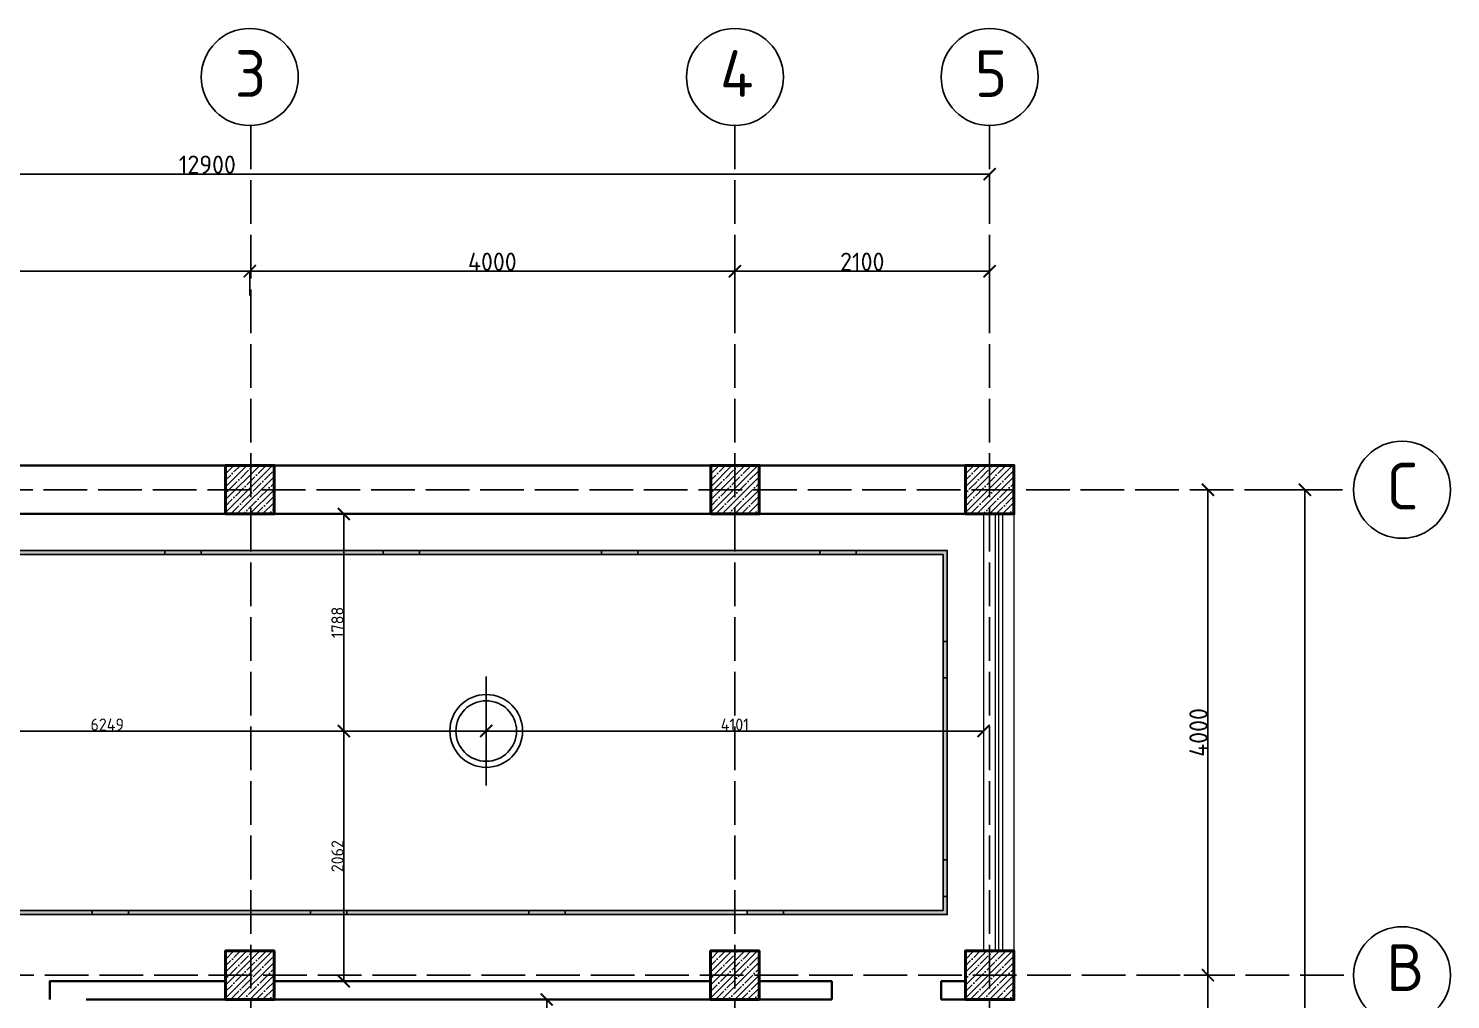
# Model space of a CAD drawing. Header units: millimetres. Extents: x -79936 to 190348, y -17907 to 78730.
# Drawn here: x 98429 to 110154, y 4198 to 12198 of the extents above; entities that cross this region are included whole.
import ezdxf

# ---------------------------------------------------------------- set-up
doc = ezdxf.new("R2010")
doc.units = ezdxf.units.MM
doc.linetypes.add('ACAD_ISO02W100', pattern=[15, 12, -3])
doc.layers.add('Plan 1', color=7, linetype='Continuous')
doc.styles.add('gost', font='GOST Common.ttf')
doc.dimstyles.new('Copy of GOST', dxfattribs={"dimtxt": 150, "dimasz": 100, "dimexe": 0.18, "dimexo": 0.06, "dimgap": 3, "dimtad": 1, "dimdec": 0, "dimzin": 0, "dimdsep": 46, "dimtxsty": 'gost', "dimblk": 'ARCHTICK', "dimcen": 0.09, "dimclrt": 256, "dimadec": 0, "dimazin": 0, "dimtfac": 1, "dimtdec": 0, "dimtofl": 0, "dimtmove": 0, "dimatfit": 3, "dimldrblk": 'ARCHTICK', "dimfxl": 200, "dimfxlon": 1, "dimtolj": 1, "dimtzin": 0, "dimarcsym": 0})

# ---------------------------------------------------------------- blocks, each defined once
blk = doc.blocks.new('_ArchTick')
at = {"color": 0, "linetype": 'ByBlock', "const_width": 0.15}
blk.add_lwpolyline([(-0.5, -0.5), (0.5, 0.5)], dxfattribs=at)
blk = doc.blocks.new('*D137')
at = {"color": 0, "lineweight": -2, "transparency": 16777216}
for p, q in [((93454, 10798), (93454, 10998)), ((93454, 10998), (106354, 10998)), ((106354, 10798), (106354, 10998))]:
    blk.add_line(p, q, dxfattribs=at)
at = {"layer": 'Defpoints', "color": 0, "transparency": 16777216}
for p in [(106354, 10998), (93454, 8398), (106354, 8398)]:
    blk.add_point(p, dxfattribs=at)
at = {"color": 0, "lineweight": -2, "transparency": 16777216, "xscale": 100, "yscale": 100, "zscale": 100, "rotation": 180}
blk.add_blockref('_ArchTick', (93454, 10998), dxfattribs=at)
at = {"color": 0, "lineweight": -2, "transparency": 16777216, "xscale": 100, "yscale": 100, "zscale": 100}
blk.add_blockref('_ArchTick', (106354, 10998), dxfattribs=at)
at = {"transparency": 16777216, "insert": (99904, 11076), "char_height": 150, "attachment_point": 5, "style": 'gost'}
blk.add_mtext('\\A1;12900', dxfattribs=at)
blk = doc.blocks.new('*D139')
at = {"color": 0, "lineweight": -2, "transparency": 16777216}
for p, q in [((107954, 4398), (108154, 4398)), ((108154, -2002), (108154, 4398)), ((107954, -2002), (108154, -2002))]:
    blk.add_line(p, q, dxfattribs=at)
at = {"layer": 'Defpoints', "color": 0, "transparency": 16777216}
for p in [(106354, 4398), (108154, 4398), (106354, -2002)]:
    blk.add_point(p, dxfattribs=at)
at = {"color": 0, "lineweight": -2, "transparency": 16777216, "xscale": 100, "yscale": 100, "zscale": 100}
for p, rotation in [((108154, 4398), 90), ((108154, -2002), 270)]:
    blk.add_blockref('_ArchTick', p, dxfattribs=dict(at, rotation=rotation))
at = {"transparency": 16777216, "insert": (108076, 1198), "char_height": 150, "attachment_point": 5, "rotation": 90, "style": 'gost'}
blk.add_mtext('\\A1;6400', dxfattribs=at)
blk = doc.blocks.new('*D140')
at = {"color": 0, "lineweight": -2, "transparency": 16777216}
for p, q in [((108154, 8398), (108154, 8398)), ((108154, 4398), (108154, 8398)), ((107954, 4398), (108154, 4398))]:
    blk.add_line(p, q, dxfattribs=at)
at = {"layer": 'Defpoints', "color": 0, "transparency": 16777216}
for p in [(108154, 8398), (108154, 8398), (106354, 4398)]:
    blk.add_point(p, dxfattribs=at)
at = {"color": 0, "lineweight": -2, "transparency": 16777216, "xscale": 100, "yscale": 100, "zscale": 100}
for p, rotation in [((108154, 8398), 90), ((108154, 4398), 270)]:
    blk.add_blockref('_ArchTick', p, dxfattribs=dict(at, rotation=rotation))
at = {"transparency": 16777216, "insert": (108076, 6398), "char_height": 150, "attachment_point": 5, "rotation": 90, "style": 'gost'}
blk.add_mtext('\\A1;4000', dxfattribs=at)
blk = doc.blocks.new('*D114')
at = {"color": 0, "lineweight": -2, "transparency": 16777216}
for p, q in [((108754, 8398), (108954, 8398)), ((108954, -2002), (108954, 8398)), ((108754, -2002), (108954, -2002))]:
    blk.add_line(p, q, dxfattribs=at)
at = {"layer": 'Defpoints', "color": 0, "transparency": 16777216}
for p in [(106354, 8398), (108954, 8398), (106354, -2002)]:
    blk.add_point(p, dxfattribs=at)
at = {"color": 0, "lineweight": -2, "transparency": 16777216, "xscale": 100, "yscale": 100, "zscale": 100}
for p, rotation in [((108954, 8398), 90), ((108954, -2002), 270)]:
    blk.add_blockref('_ArchTick', p, dxfattribs=dict(at, rotation=rotation))
at = {"transparency": 16777216, "insert": (108876, 3198), "char_height": 150, "attachment_point": 5, "rotation": 90, "style": 'gost'}
blk.add_mtext('\\A1;10400', dxfattribs=at)
blk = doc.blocks.new('*D146')
at = {"color": 0, "lineweight": -2, "transparency": 16777216}
for p, q in [((95454, 9998), (95454, 10198)), ((95454, 10198), (100254, 10198)), ((100254, 9998), (100254, 10198))]:
    blk.add_line(p, q, dxfattribs=at)
at = {"layer": 'Defpoints', "color": 0, "transparency": 16777216}
for p in [(100254, 10198), (95454, 8398), (100254, 8398)]:
    blk.add_point(p, dxfattribs=at)
at = {"color": 0, "lineweight": -2, "transparency": 16777216, "xscale": 100, "yscale": 100, "zscale": 100, "rotation": 180}
blk.add_blockref('_ArchTick', (95454, 10198), dxfattribs=at)
at = {"color": 0, "lineweight": -2, "transparency": 16777216, "xscale": 100, "yscale": 100, "zscale": 100}
blk.add_blockref('_ArchTick', (100254, 10198), dxfattribs=at)
at = {"transparency": 16777216, "insert": (97854, 10276), "char_height": 150, "attachment_point": 5, "style": 'gost'}
blk.add_mtext('\\A1;4800', dxfattribs=at)
blk = doc.blocks.new('*D147')
at = {"color": 0, "lineweight": -2, "transparency": 16777216}
for p, q in [((100254, 9998), (100254, 10198)), ((100254, 10198), (104254, 10198)), ((104254, 9998), (104254, 10198))]:
    blk.add_line(p, q, dxfattribs=at)
at = {"layer": 'Defpoints', "color": 0, "transparency": 16777216}
for p in [(104254, 10198), (100254, 8398), (104254, 8398)]:
    blk.add_point(p, dxfattribs=at)
at = {"color": 0, "lineweight": -2, "transparency": 16777216, "xscale": 100, "yscale": 100, "zscale": 100, "rotation": 180}
blk.add_blockref('_ArchTick', (100254, 10198), dxfattribs=at)
at = {"color": 0, "lineweight": -2, "transparency": 16777216, "xscale": 100, "yscale": 100, "zscale": 100}
blk.add_blockref('_ArchTick', (104254, 10198), dxfattribs=at)
at = {"transparency": 16777216, "insert": (102254, 10276), "char_height": 150, "attachment_point": 5, "style": 'gost'}
blk.add_mtext('\\A1;4000', dxfattribs=at)
blk = doc.blocks.new('*D148')
at = {"color": 0, "lineweight": -2, "transparency": 16777216}
for p, q in [((104254, 9998), (104254, 10198)), ((104254, 10198), (106354, 10198)), ((106354, 9998), (106354, 10198))]:
    blk.add_line(p, q, dxfattribs=at)
at = {"layer": 'Defpoints', "color": 0, "transparency": 16777216}
for p in [(106354, 10198), (104254, 8398), (106354, 8398)]:
    blk.add_point(p, dxfattribs=at)
at = {"color": 0, "lineweight": -2, "transparency": 16777216, "xscale": 100, "yscale": 100, "zscale": 100, "rotation": 180}
blk.add_blockref('_ArchTick', (104254, 10198), dxfattribs=at)
at = {"color": 0, "lineweight": -2, "transparency": 16777216, "xscale": 100, "yscale": 100, "zscale": 100}
blk.add_blockref('_ArchTick', (106354, 10198), dxfattribs=at)
at = {"transparency": 16777216, "insert": (105304, 10276), "char_height": 150, "attachment_point": 5, "style": 'gost'}
blk.add_mtext('\\A1;2100', dxfattribs=at)
blk = doc.blocks.new('*D129')
at = {"color": 0, "lineweight": -2, "transparency": 16777216}
for p, q in [((101230, 8198), (101030, 8198)), ((101030, 8198), (101030, 6410)), ((101230, 6410), (101030, 6410))]:
    blk.add_line(p, q, dxfattribs=at)
at = {"layer": 'Defpoints', "color": 0, "transparency": 16777216}
for p in [(102207, 8198), (101030, 6410), (102204, 6410)]:
    blk.add_point(p, dxfattribs=at)
at = {"color": 0, "lineweight": -2, "transparency": 16777216, "xscale": 100, "yscale": 100, "zscale": 100}
for p, rotation in [((101030, 8198), 90), ((101030, 6410), 270)]:
    blk.add_blockref('_ArchTick', p, dxfattribs=dict(at, rotation=rotation))
at = {"transparency": 16777216, "insert": (100977, 7304), "char_height": 100, "attachment_point": 5, "rotation": 90, "style": 'gost'}
blk.add_mtext('\\A1;1788', dxfattribs=at)
blk = doc.blocks.new('*D130')
at = {"color": 0, "lineweight": -2, "transparency": 16777216}
for p, q in [((101230, 6410), (101030, 6410)), ((101030, 6410), (101030, 4348)), ((101030, 4348), (101030, 4348))]:
    blk.add_line(p, q, dxfattribs=at)
at = {"layer": 'Defpoints', "color": 0, "transparency": 16777216}
for p in [(102204, 6410), (101030, 4348), (101030, 4348)]:
    blk.add_point(p, dxfattribs=at)
at = {"color": 0, "lineweight": -2, "transparency": 16777216, "xscale": 100, "yscale": 100, "zscale": 100}
for p, rotation in [((101030, 6410), 90), ((101030, 4348), 270)]:
    blk.add_blockref('_ArchTick', p, dxfattribs=dict(at, rotation=rotation))
at = {"transparency": 16777216, "insert": (100977, 5379), "char_height": 100, "attachment_point": 5, "rotation": 90, "style": 'gost'}
blk.add_mtext('\\A1;2062', dxfattribs=at)
blk = doc.blocks.new('*D131')
at = {"color": 0, "lineweight": -2, "transparency": 16777216}
for p, q in [((95954, 6348), (95954, 6410)), ((95954, 6410), (102204, 6410)), ((102204, 6410), (102204, 6410))]:
    blk.add_line(p, q, dxfattribs=at)
at = {"layer": 'Defpoints', "color": 0, "transparency": 16777216}
for p in [(95954, 6348), (102204, 6410), (102204, 6410)]:
    blk.add_point(p, dxfattribs=at)
at = {"color": 0, "lineweight": -2, "transparency": 16777216, "xscale": 100, "yscale": 100, "zscale": 100, "rotation": 180}
blk.add_blockref('_ArchTick', (95954, 6410), dxfattribs=at)
at = {"color": 0, "lineweight": -2, "transparency": 16777216, "xscale": 100, "yscale": 100, "zscale": 100}
blk.add_blockref('_ArchTick', (102204, 6410), dxfattribs=at)
at = {"transparency": 16777216, "insert": (99079, 6463), "char_height": 100, "attachment_point": 5, "style": 'gost'}
blk.add_mtext('\\A1;6249', dxfattribs=at)
blk = doc.blocks.new('*D132')
at = {"color": 0, "lineweight": -2, "transparency": 16777216}
for p, q in [((102204, 6410), (102204, 6410)), ((102204, 6410), (106304, 6410)), ((106304, 6398), (106304, 6410))]:
    blk.add_line(p, q, dxfattribs=at)
at = {"layer": 'Defpoints', "color": 0, "transparency": 16777216}
for p in [(102204, 6410), (106304, 6410), (106304, 6398)]:
    blk.add_point(p, dxfattribs=at)
at = {"color": 0, "lineweight": -2, "transparency": 16777216, "xscale": 100, "yscale": 100, "zscale": 100, "rotation": 180}
blk.add_blockref('_ArchTick', (102204, 6410), dxfattribs=at)
at = {"color": 0, "lineweight": -2, "transparency": 16777216, "xscale": 100, "yscale": 100, "zscale": 100}
blk.add_blockref('_ArchTick', (106304, 6410), dxfattribs=at)
at = {"transparency": 16777216, "insert": (104254, 6463), "char_height": 100, "attachment_point": 5, "style": 'gost'}
blk.add_mtext('\\A1;4101', dxfattribs=at)
blk = doc.blocks.new('*D134')
at = {"color": 0, "lineweight": -2, "transparency": 16777216}
for p, q in [((102702, 4198), (102702, 4198)), ((102702, 1165), (102702, 4198)), ((102902, 1165), (102702, 1165))]:
    blk.add_line(p, q, dxfattribs=at)
at = {"layer": 'Defpoints', "color": 0, "transparency": 16777216}
for p in [(102702, 4198), (102702, 4198), (103623, 1165)]:
    blk.add_point(p, dxfattribs=at)
at = {"color": 0, "lineweight": -2, "transparency": 16777216, "xscale": 100, "yscale": 100, "zscale": 100}
for p, rotation in [((102702, 4198), 90), ((102702, 1165), 270)]:
    blk.add_blockref('_ArchTick', p, dxfattribs=dict(at, rotation=rotation))
at = {"transparency": 16777216, "insert": (102649, 2682), "char_height": 100, "attachment_point": 5, "rotation": 90, "style": 'gost'}
blk.add_mtext('\\A1;3033', dxfattribs=at)

msp = doc.modelspace()

# ---------------------------------------------------------------- hatches: boundary and pattern name
at = {"transparency": 33554687}
h = msp.add_hatch(dxfattribs=at)
h.set_pattern_fill('ANSI35', color=1, scale=300)
h.set_pattern_definition([(45, (41933.06, -14803.22), (-53.03301, 53.03301), []), (45, (41986.095, -14803.22), (-53.03301, 53.03301), [93.75, -18.75, 0, -18.75])])
h.paths.add_polyline_path([(100454.245, 8597.81), (100054.245, 8597.81), (100054.245, 8197.81), (100454.245, 8197.81)])
h = msp.add_hatch(dxfattribs=at)
h.set_pattern_fill('ANSI35', color=1, scale=300)
h.set_pattern_definition([(45, (45933.06, -14803.22), (-53.03301, 53.03301), []), (45, (45986.095, -14803.22), (-53.03301, 53.03301), [93.75, -18.75, 0, -18.75])])
h.paths.add_polyline_path([(104454.245, 8597.81), (104054.245, 8597.81), (104054.245, 8197.81), (104454.245, 8197.81)])
h = msp.add_hatch(dxfattribs=at)
h.set_pattern_fill('ANSI35', color=1, scale=300)
h.set_pattern_definition([(45, (48033.06, -14803.22), (-53.03301, 53.03301), []), (45, (48086.095, -14803.22), (-53.03301, 53.03301), [93.75, -18.75, 0, -18.75])])
h.paths.add_polyline_path([(106554.245, 8597.81), (106154.245, 8597.81), (106154.245, 8197.81), (106554.245, 8197.81)])
h = msp.add_hatch(color=141, dxfattribs=at)
h.dxf.hatch_style = 1
h.paths.add_polyline_path([(106004.245, 7897.81), (105254.455, 7897.81), (105254.455, 7863.81), (105970.245, 7863.81), (105970.245, 7147.6), (106004.245, 7147.6)])
h.paths.add_polyline_path([(106004.245, 6847.6), (105970.245, 6847.6), (105970.245, 5347.6), (106004.245, 5347.6)])
h.paths.add_polyline_path([(106004.245, 5047.6), (105970.245, 5047.6), (105970.245, 4931.81), (104654.035, 4931.81), (104654.035, 4897.81), (106004.245, 4897.81)])
h.paths.add_polyline_path([(104254.155, 4931.81), (102854.035, 4931.81), (102854.035, 4897.81), (104254.154, 4897.81)])
h.paths.add_polyline_path([(102554.035, 4931.81), (101054.035, 4931.81), (101054.035, 4897.81), (102554.035, 4897.81)])
h.paths.add_polyline_path([(100262.957, 4931.81), (99254.035, 4931.81), (99254.035, 4897.81), (100262.957, 4897.81)])
h.paths.add_polyline_path([(100754.035, 4931.81), (100262.957, 4931.81), (100262.957, 4897.81), (100754.035, 4897.81)])
h.paths.add_polyline_path([(98954.035, 4931.81), (98270.52, 4931.81), (98270.417, 4397.81), (98304.417, 4397.81), (98304.513, 4897.81), (98954.035, 4897.81)])
h.paths.add_polyline_path([(98304.417, 4397.81), (98270.417, 4397.81), (98270.362, 4115.594), (98304.362, 4115.587)])
h.paths.add_polyline_path([(96288.455, 7863.81), (97754.455, 7863.81), (97754.455, 7897.81), (96254.455, 7897.81), (96254.455, 6197.917), (96288.455, 6197.917)])
h.paths.add_polyline_path([(99554.455, 7897.81), (98054.455, 7897.81), (98054.455, 7863.81), (99554.455, 7863.81)])
h.paths.add_polyline_path([(95994.724, 5502.794), (95960.724, 5502.794), (95960.724, 4598.024), (95960.724, 4397.81), (95994.724, 4397.81), (95994.724, 4598.024)])
h.paths.add_polyline_path([(96288.455, 5897.917), (96254.455, 5897.917), (95960.724, 5897.917), (95960.724, 5802.794), (95994.724, 5802.794), (95994.724, 5863.917), (96288.455, 5863.917)])
h.paths.add_polyline_path([(95994.724, 3702.794), (95960.724, 3702.794), (95960.724, 2412.114), (96170.04, 2412.114), (96170.04, 2446.114), (95994.724, 2446.114)])
h.paths.add_polyline_path([(98304.304, 3815.587), (98270.304, 3815.594), (98270.04, 2446.114), (97970.04, 2446.114), (97970.04, 2412.114), (98304.033, 2412.114)])
h.paths.add_polyline_path([(104254.196, 7897.81), (103454.455, 7897.81), (103454.455, 7863.81), (104254.196, 7863.81)])
h.paths.add_polyline_path([(104954.455, 7897.81), (104254.196, 7897.81), (104254.196, 7863.81), (104954.455, 7863.81)])
h.paths.add_polyline_path([(103154.455, 7897.81), (101654.455, 7897.81), (101654.455, 7863.81), (103154.455, 7863.81)])
h.paths.add_polyline_path([(100262.957, 7897.81), (99854.455, 7897.81), (99854.455, 7863.81), (100262.957, 7863.81)])
h.paths.add_polyline_path([(101354.455, 7897.81), (100262.957, 7897.81), (100262.957, 7863.81), (101354.455, 7863.81)])
h = msp.add_hatch(color=5, dxfattribs=at)
h.dxf.hatch_style = 1
h.paths.add_polyline_path([(99854.455, 7897.81), (99554.455, 7897.81), (99554.455, 7863.81), (99854.455, 7863.81)])
h.paths.add_polyline_path([(98054.455, 7897.81), (97754.455, 7897.81), (97754.455, 7863.81), (98054.455, 7863.81)])
h.paths.add_polyline_path([(101654.455, 7897.81), (101354.455, 7897.81), (101354.455, 7863.81), (101654.455, 7863.81)])
h.paths.add_polyline_path([(103454.455, 7897.81), (103154.455, 7897.81), (103154.455, 7863.81), (103454.455, 7863.81)])
h.paths.add_polyline_path([(105254.455, 7897.81), (104954.455, 7897.81), (104954.455, 7863.81), (105254.455, 7863.81)])
h.paths.add_polyline_path([(106004.245, 7147.6), (105970.245, 7147.6), (105970.245, 6847.6), (106004.245, 6847.6)])
h.paths.add_polyline_path([(106004.245, 5347.6), (105970.245, 5347.6), (105970.245, 5047.6), (106004.245, 5047.6)])
h.paths.add_polyline_path([(104654.035, 4931.81), (104354.035, 4931.81), (104354.035, 4897.81), (104654.035, 4897.81)])
h.paths.add_polyline_path([(102854.035, 4931.81), (102554.035, 4931.81), (102554.035, 4897.81), (102854.035, 4897.81)])
h.paths.add_polyline_path([(101054.035, 4931.81), (100754.035, 4931.81), (100754.035, 4897.81), (101054.035, 4897.81)])
h.paths.add_polyline_path([(99254.035, 4931.81), (98954.035, 4931.81), (98954.035, 4897.81), (99254.035, 4897.81)])
h.paths.add_polyline_path([(98304.362, 4115.587), (98270.362, 4115.594), (98270.304, 3815.594), (98304.304, 3815.587)])
h.paths.add_polyline_path([(96470.04, 2446.114), (96170.04, 2446.114), (96170.04, 2412.114), (96470.04, 2412.114)])
h.paths.add_polyline_path([(95994.724, 4002.794), (95960.724, 4002.794), (95960.724, 3702.794), (95994.724, 3702.794)])
h.paths.add_polyline_path([(95994.724, 5802.794), (95960.724, 5802.794), (95960.724, 5502.794), (95994.724, 5502.794)])
h.paths.add_polyline_path([(96288.455, 6197.917), (96254.455, 6197.917), (96254.455, 5897.917), (96288.455, 5897.917)])
h = msp.add_hatch(color=252, dxfattribs=at)
h.dxf.hatch_style = 1
h.paths.add_polyline_path([(100118.357, 4804.562), (100118.357, 4804.227), (100118.357, 4804.227)])
h = msp.add_hatch(dxfattribs=at)
h.set_pattern_fill('ANSI35', color=1, scale=300)
h.set_pattern_definition([(45, (41933.27, -18803.22), (-53.03301, 53.03301), []), (45, (41986.306, -18803.22), (-53.03301, 53.03301), [93.75, -18.75, 0, -18.75])])
h.paths.add_polyline_path([(100454.455, 4597.81), (100054.455, 4597.81), (100054.455, 4197.81), (100454.455, 4197.81)])
h = msp.add_hatch(dxfattribs=at)
h.set_pattern_fill('ANSI35', color=1, scale=300)
h.set_pattern_definition([(45, (45931.79, -18802.89), (-53.03301, 53.03301), []), (45, (45984.825, -18802.89), (-53.03301, 53.03301), [93.75, -18.75, 0, -18.75])])
h.paths.add_polyline_path([(104452.975, 4598.145), (104052.975, 4598.145), (104052.975, 4198.145), (104452.975, 4198.145)])
h = msp.add_hatch(dxfattribs=at)
h.set_pattern_fill('ANSI35', color=1, scale=300)
h.set_pattern_definition([(45, (48033.06, -18803.22), (-53.03301, 53.03301), []), (45, (48086.095, -18803.22), (-53.03301, 53.03301), [93.75, -18.75, 0, -18.75])])
h.paths.add_polyline_path([(106554.245, 4597.81), (106154.245, 4597.81), (106154.245, 4197.81), (106554.245, 4197.81)])

# ---------------------------------------------------------------- linework, layer by layer
at = {"color": 18, "lineweight": 30, "true_color": 0x000000}
msp.add_line((99654.455, 8197.81), (106204.455, 8197.81), dxfattribs=at)
for p, q in [((104452.974, 8197.81), (104252.974, 8197.81)), ((104452.974, 4438.01), (104451.704, 4438.01))]:
    msp.add_line(p, q)
at = {"color": 18, "true_color": 0x000000}
msp.add_line((104252.975, 8197.81), (104252.975, 8197.907), dxfattribs=at)
at = {"color": 18, "lineweight": 30, "true_color": 0x000000}
for points in [[(95653.975, 8597.81), (106154.245, 8597.81)], [(95804.455, 8197.81), (99654.455, 8197.81)], [(99654.455, 8197.81), (104254.455, 8197.81)], [(105054.245, 4198.145), (105054.245, 4348.145)], [(105954.245, 4198.145), (105954.245, 4198.145), (105954.245, 4348.145)]]:
    msp.add_lwpolyline(points, dxfattribs=at)
at = {"lineweight": 40}
for points in [[(100054.245, 8197.81), (100454.245, 8197.81), (100454.245, 8597.81), (100054.245, 8597.81)], [(104054.245, 8197.81), (104454.245, 8197.81), (104454.245, 8597.81), (104054.245, 8597.81)], [(106154.245, 8197.81), (106554.245, 8197.81), (106554.245, 8597.81), (106154.245, 8597.81)], [(100054.455, 4197.81), (100454.455, 4197.81), (100454.455, 4597.81), (100054.455, 4597.81)], [(106154.245, 4198.145), (106554.245, 4197.81), (106554.245, 4597.81), (106154.245, 4597.81)]]:
    msp.add_lwpolyline(points, close=True, dxfattribs=at)
at = {"color": 18, "true_color": 0x000000}
for points in [[(99654.455, 8197.81), (104254.455, 8197.81)], [(104202.974, 8197.81), (104452.974, 8197.81)], [(106504.245, 8197.81), (106304.245, 8197.81)]]:
    msp.add_lwpolyline(points, dxfattribs=at)
at = {"color": 152, "true_color": 0x2776bb}
for points in [[(104527.974, 8197.81), (104127.974, 8197.81)], [(100118.357, 4644.427), (100118.357, 4644.427)], [(104452.974, 4438.01), (104451.704, 4438.01)]]:
    msp.add_lwpolyline(points, dxfattribs=at)
at = {"color": 18, "lineweight": 9, "true_color": 0x000000}
for points in [[(106304.245, 8197.81), (106304.245, 4597.81)], [(106554.245, 8197.81), (106554.245, 4597.81)]]:
    msp.add_lwpolyline(points, dxfattribs=at)
at = {"color": 152, "lineweight": 9, "true_color": 0x2776bb}
for points in [[(106399.245, 8197.81), (106399.245, 4597.81)], [(106427.735, 8197.81), (106427.735, 4597.81)], [(106459.245, 8197.81), (106459.245, 4597.81)]]:
    msp.add_lwpolyline(points, dxfattribs=at)
for points in [[(95960.724, 4598.024), (95960.724, 5897.917), (96254.455, 5897.917), (96254.455, 7897.81), (106004.245, 7897.81), (106004.245, 4897.81), (98304.513, 4897.81), (98304.033, 2412.114), (95960.724, 2412.114), (95960.724, 4598.024)], [(99554.455, 7863.622), (99554.455, 7863.81), (99554.455, 7897.81)], [(99854.455, 7863.622), (99854.455, 7863.81), (99854.455, 7897.81)], [(101354.455, 7863.622), (101354.455, 7863.81), (101354.455, 7897.81)], [(101654.455, 7863.622), (101654.455, 7863.81), (101654.455, 7897.81)], [(103154.455, 7863.622), (103154.455, 7863.81), (103154.455, 7897.81)], [(103454.455, 7863.622), (103454.455, 7863.81), (103454.455, 7897.81)], [(104954.455, 7863.622), (104954.455, 7863.81), (104954.455, 7897.81)], [(105254.455, 7863.622), (105254.455, 7863.81), (105254.455, 7897.81)], [(106004.245, 7147.6), (106004.245, 7147.6), (105970.245, 7147.6)], [(106004.245, 6847.6), (105970.245, 6847.6)], [(106004.245, 5347.6), (105970.245, 5347.6)], [(106004.245, 5047.6), (105970.245, 5047.6)], [(98954.035, 4897.81), (98954.035, 4931.81)], [(99254.035, 4897.81), (99254.035, 4931.81)], [(100754.035, 4897.81), (100754.035, 4931.81)], [(101054.035, 4897.81), (101054.035, 4931.81)], [(102554.035, 4897.81), (102554.035, 4931.81)], [(102854.035, 4897.81), (102854.035, 4931.81)], [(104354.035, 4897.81), (104354.035, 4931.81)], [(104654.035, 4897.81), (104654.035, 4897.81), (104654.035, 4931.81)]]:
    msp.add_lwpolyline(points)
msp.add_lwpolyline([(95994.724, 4598.024), (95994.724, 5863.917), (96288.455, 5863.917), (96288.455, 7863.81), (105970.245, 7863.81), (105970.245, 4931.81), (98270.52, 4931.81), (98270.04, 2446.114), (95994.724, 2446.114)], close=True)
at = {"color": 1}
for points in [[(102203.629, 6859.389), (102203.629, 5960.676)], [(101762.855, 6409.875), (102631.815, 6409.875)]]:
    msp.add_lwpolyline(points, dxfattribs=at)
at = {"color": 18, "lineweight": 40, "true_color": 0x000000}
msp.add_lwpolyline([(104052.975, 4198.145), (104452.975, 4198.145), (104452.975, 4598.145), (104052.975, 4598.145)], close=True, dxfattribs=at)
at = {"color": 7, "lineweight": 30}
for points in [[(98604.455, 4197.81), (98604.455, 4347.81), (98904.445, 4347.81)], [(100054.455, 4347.885), (98904.445, 4347.81)], [(104052.965, 4348.145), (100454.455, 4347.911)], [(104451.704, 4348.145), (105054.245, 4348.145)], [(105954.245, 4348.145), (106154.245, 4348.145)], [(104052.975, 4198.145), (98904.455, 4197.81)], [(104451.704, 4198.145), (105054.245, 4198.145)], [(105954.245, 4198.145), (106154.245, 4198.145)]]:
    msp.add_lwpolyline(points, dxfattribs=at)
at = {"color": 18, "true_color": 0x000000}
for centre in [(100254.245, 11797.81), (104254.245, 11797.81), (106354.245, 11797.81), (109754.245, 8397.81), (109754.245, 4397.81)]:
    msp.add_circle(centre, 400, dxfattribs=at)
at = {"color": 1}
for centre, radius in [((102203.577, 6410.357), 300), ((102203.629, 6409.875), 249.639)]:
    msp.add_circle(centre, radius, dxfattribs=at)
at = {"layer": 'Plan 1', "color": 9, "linetype": 'ACAD_ISO02W100', "ltscale": 30, "true_color": 0xc7c8ca}
for points in [[(100262.957, 11397.838), (100262.957, -5002.285)], [(104254.245, 11397.838), (104254.016, -5002.341)], [(106354.245, 11397.838), (106354.26, -5002.37)]]:
    msp.add_lwpolyline(points, dxfattribs=at)
at = {"layer": 'Plan 1', "color": 251, "linetype": 'ACAD_ISO02W100', "ltscale": 30, "true_color": 0x636466}
for points in [[(90454.411, 8397.809), (109354.245, 8397.809)], [(90464.854, 4397.81), (109354.245, 4397.81)]]:
    msp.add_lwpolyline(points, dxfattribs=at)

# ---------------------------------------------------------------- texts
at = {"layer": 'Plan 1', "char_height": 384.875, "attachment_point": 1, "style": 'gost'}
for s, insert in [('3', (100131.249, 12018.9)), ('4', (104131.249, 12018.9)), ('5', (106231.249, 12018.9)), ('C', (109625.796, 8619.725)), ('B', (109625.796, 4653.553))]:
    msp.add_mtext_dynamic_manual_height_columns(s, width=384.87481, gutter_width=0.55, heights=[0], dxfattribs=dict(at, insert=insert))

# ---------------------------------------------------------------- dimensions: what is measured, and where the dimension line sits
at = {"color": 253}
dim = msp.add_linear_dim(base=(106354.245, 10997.81), p1=(93454.455, 8397.81), p2=(106354.245, 8397.81), dimstyle='Copy of GOST', dxfattribs=at)
dim.commit()
dim.dimension.update_dxf_attribs({"geometry": '*D137', "text_midpoint": (99904.35, 11075.81)})
for base, p1, p2, picture, middle in [((100254.245, 10197.81), (95454.455, 8397.81), (100254.245, 8397.81), '*D146', (97854.35, 10275.81)), ((104254.245, 10197.81), (100254.245, 8397.81), (104254.245, 8397.81), '*D147', (102254.245, 10275.81)), ((106354.248, 10197.81), (104254.245, 8397.81), (106354.248, 8397.809), '*D148', (105304.246, 10275.81))]:
    dim = msp.add_linear_dim(base=base, p1=p1, p2=p2, dimstyle='Copy of GOST', override={"dimtmove": 1}, dxfattribs=at)
    dim.commit()
    dim.dimension.update_dxf_attribs({"geometry": picture, "text_midpoint": middle})
for base, p2, picture, middle in [((108954.245, 8397.81), (106354.245, 8397.81), '*D114', (108876.245, 3197.81)), ((108154.245, 4397.894), (106354.273, 4397.894), '*D139', (108076.245, 1197.852))]:
    dim = msp.add_linear_dim(base=base, p1=(106354.245, -2002.19), p2=p2, angle=90, dimstyle='Copy of GOST', dxfattribs=at)
    dim.commit()
    dim.dimension.update_dxf_attribs({"geometry": picture, "text_midpoint": middle})
dim = msp.add_linear_dim(base=(108154.245, 8397.809), p1=(106354.273, 4397.894), p2=(108154.245, 8397.809), angle=90, dimstyle='Copy of GOST', override={"dimtmove": 1}, dxfattribs=at)
dim.commit()
dim.dimension.update_dxf_attribs({"geometry": '*D140', "text_midpoint": (108076.245, 6397.852)})
at = {"color": 7}
for base, p1, p2, picture, middle in [((101030.313, 6409.875), (102207.307, 8197.81), (102203.629, 6409.875), '*D129', (100977.313, 7303.842)), ((101030.313, 4347.948), (102203.629, 6409.875), (101030.443, 4347.948), '*D130', (100977.313, 5378.911)), ((102702.041, 4198.057), (103622.726, 1165.334), (102701.875, 4198.057), '*D134', (102649.041, 2681.696))]:
    dim = msp.add_linear_dim(base=base, p1=p1, p2=p2, angle=90, dimstyle='Copy of GOST', override={"dimtxt": 100, "dimtmove": 1}, dxfattribs=at)
    dim.commit()
    dim.dimension.update_dxf_attribs({"geometry": picture, "text_midpoint": middle})
for base, p1, p2, picture, middle in [((102203.629, 6409.875), (95954.455, 6348.28), (102203.629, 6409.875), '*D131', (99079.042, 6462.875)), ((106304.245, 6409.875), (102203.629, 6409.875), (106304.245, 6397.81), '*D132', (104253.937, 6462.875))]:
    dim = msp.add_linear_dim(base=base, p1=p1, p2=p2, dimstyle='Copy of GOST', override={"dimtxt": 100, "dimtmove": 1}, dxfattribs=at)
    dim.commit()
    dim.dimension.update_dxf_attribs({"geometry": picture, "text_midpoint": middle})

doc.saveas('drawing.dxf')
